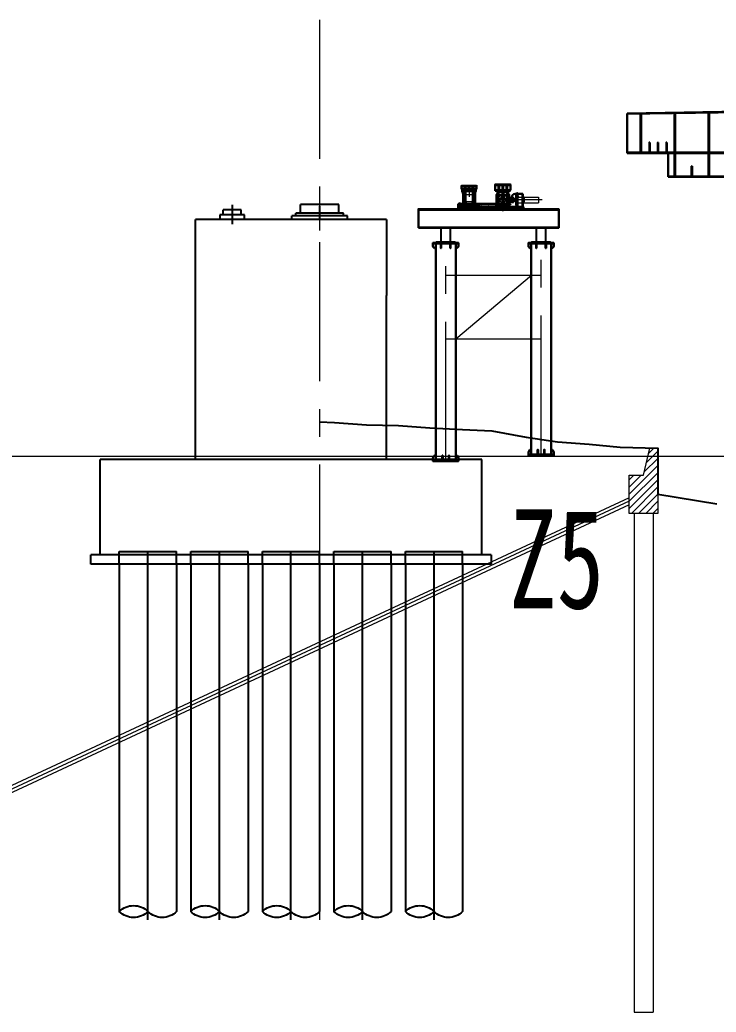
# Model space of a CAD drawing. Extents: x 1767995 to 4174245, y 542814 to 862564.
# Drawn here: x 2353995 to 2375898, y 643651 to 674886 of the extents above; entities that cross this region are included whole.
import ezdxf
from ezdxf.lldxf.tags import DXFTag

# ---------------------------------------------------------------- set-up
doc = ezdxf.new("R2010")
doc.units = 0
doc.header["$LTSCALE"] = 3500
for name, pattern in [('ACAD_ISO02W100', [15, 12, -3]), ('CENTER', [2, 1.25, -0.25, 0.25, -0.25]), ('CENTER8', [6.35, 3.96875, -0.79375, 0.79375, -0.79375]), ('CENTERX2', [101.6, 63.5, -12.7, 12.7, -12.7]), ('DASHED', [0.75, 0.5, -0.25]), ('LINEL4', [12.5, 7.5, -2, 1, -2])]:
    doc.linetypes.add(name, pattern=pattern)
for name, color, linetype, lineweight in [('0 尺寸线', 4, 'Continuous', 18), ('1 BZ 标注', 2, 'Continuous', 13), ('1粗实线', 1, 'Continuous', 30), ('3中心线', 6, 'CENTER', 18), ('5文本', 7, 'Continuous', 15), ('AM_0', 7, 'Continuous', 50), ('中心线', 2, 'CENTER', 15), ('尺寸标注', 3, 'Continuous', 18), ('总 河堤', 6, 'Continuous', 15), ('标注', 3, 'Continuous', 18), ('桥 构造细实', 3, 'Continuous', 15), ('桥 构造细虚', 6, 'Continuous', 15), ('桥-构造-细线', 4, 'Continuous', 18)]:
    doc.layers.add(name, color=color, linetype=linetype, lineweight=lineweight)
for name, color, linetype in [('M_Prof', 2, 'Continuous'), ('卡特粗实线', 7, 'Continuous'), ('纵_地面线', 30, 'Continuous')]:
    doc.layers.add(name, color=color, linetype=linetype)
doc.styles.add('图内文字', font='仿宋_GB2312.TTF', dxfattribs={"width": 0.7})
tags = doc.linetypes.add('DASHDOT0', pattern=[1, 0.4, -0.3, 0, -0.3]).pattern_tags.tags
tags[10:11] = [DXFTag(74, 4), DXFTag(75, 0), DXFTag(340, '0'), DXFTag(46, 0.0), DXFTag(50, 0.0), DXFTag(44, 0.0), DXFTag(45, 0.0)]
tags[8:9] = [DXFTag(74, 4), DXFTag(75, 0), DXFTag(340, '0'), DXFTag(46, 0.0), DXFTag(50, 0.0), DXFTag(44, 0.0), DXFTag(45, 0.0)]
tags[6:7] = [DXFTag(74, 4), DXFTag(75, 0), DXFTag(340, '0'), DXFTag(46, 0.0), DXFTag(50, 0.0), DXFTag(44, 0.0), DXFTag(45, 0.0)]
tags[4:5] = [DXFTag(74, 4), DXFTag(75, 0), DXFTag(340, '0'), DXFTag(46, 0.0), DXFTag(50, 0.0), DXFTag(44, 0.0), DXFTag(45, 0.0)]

# ---------------------------------------------------------------- blocks, each defined once
blk = doc.blocks.new('左堤岸')
at = {"layer": '总 河堤'}
h = blk.add_hatch(dxfattribs=at)
h.set_pattern_fill('ANSI31', color=256, scale=0.05, style=0)
h.paths.add_polyline_path([(0, 1.25), (-0.25, 1.25), (-0.45, 0.4), (-0.9, 0.4), (-0.9, -0.42), (0, 0)])
h.paths.add_polyline_path([(0, 0), (-0.9, -0.42), (-0.9, -0.8), (0, -0.8)])
for p, q in [((-0.45, 0.4), (-0.25, 1.25)), ((0, 1.25), (-0.25, 1.25)), ((0, 1.25), (0, -0.8)), ((-0.9, -0.8), (-0.9, 0.4)), ((-0.9, 0.4), (-0.45, 0.4)), ((0, -0.8), (-0.9, -0.8)), ((-0.75, -0.8), (-0.75, -16.5)), ((-0.15, -0.8), (-0.15, -16.5)), ((-0.75, -16.5), (-0.15, -16.5))]:
    blk.add_line(p, q, dxfattribs=at)
at = {"layer": '总 河堤', "color": 8}
for p, q in [((-0.9, -0.309), (-33.569, -15.543)), ((-0.9, -0.53), (-33.485, -15.725)), ((-0.9, -0.42), (-32.621, -15.211))]:
    blk.add_line(p, q, dxfattribs=at)
blk = doc.blocks.new('当时算的发生的')
at = {"color": 1}
for p, q in [((5298723, 1442815), (5298723, 1442206)), ((5300868, 1442552), (5300868, 1442818)), ((5300868, 1442552), (5300868, 1442818)), ((5300868, 1442552), (5300868, 1442818)), ((5300868, 1442552), (5300868, 1442818)), ((5300868, 1442552), (5300868, 1442818)), ((5300868, 1442552), (5300868, 1442818)), ((5302077, 1442818), (5300868, 1442818)), ((5301473, 1442769), (5301473, 1442349)), ((5302077, 1442552), (5302077, 1442818)), ((5302077, 1442552), (5302077, 1442818)), ((5302077, 1442552), (5302077, 1442818)), ((5302077, 1442552), (5302077, 1442818)), ((5302077, 1442552), (5302077, 1442818)), ((5302077, 1442552), (5302077, 1442818)), ((5302077, 1442552), (5302077, 1442818)), ((5302077, 1442552), (5302077, 1442818)), ((5299109, 1442495), (5298336, 1442495)), ((5299109, 1442495), (5298336, 1442495)), ((5299109, 1442495), (5298336, 1442495)), ((5299109, 1442495), (5298336, 1442495)), ((5298336, 1442495), (5298336, 1442349)), ((5298441, 1442495), (5298441, 1442655)), ((5298441, 1442495), (5298441, 1442655)), ((5298441, 1442495), (5298441, 1442655)), ((5298441, 1442495), (5298441, 1442655)), ((5298441, 1442495), (5298441, 1442655)), ((5298441, 1442495), (5298441, 1442655)), ((5299005, 1442655), (5298441, 1442655)), ((5299005, 1442495), (5299005, 1442655)), ((5299005, 1442495), (5299005, 1442655)), ((5299005, 1442495), (5299005, 1442655)), ((5299005, 1442495), (5299005, 1442655)), ((5299005, 1442495), (5299005, 1442655)), ((5299005, 1442495), (5299005, 1442655)), ((5299005, 1442495), (5299005, 1442655)), ((5299005, 1442495), (5299005, 1442655)), ((5299109, 1442349), (5299109, 1442495)), ((5299109, 1442349), (5299109, 1442495)), ((5299109, 1442349), (5299109, 1442495)), ((5299109, 1442349), (5299109, 1442495)), ((5302348, 1442461), (5300598, 1442461)), ((5300598, 1442349), (5300598, 1442461)), ((5302348, 1442461), (5300598, 1442461)), ((5300598, 1442349), (5300598, 1442461)), ((5302348, 1442461), (5300598, 1442461)), ((5300598, 1442349), (5300598, 1442461)), ((5302348, 1442461), (5300598, 1442461)), ((5300598, 1442349), (5300598, 1442461)), ((5302223, 1442552), (5300722, 1442552)), ((5300722, 1442461), (5300722, 1442552)), ((5302223, 1442552), (5300722, 1442552)), ((5300722, 1442461), (5300722, 1442552)), ((5302223, 1442552), (5300722, 1442552)), ((5300722, 1442461), (5300722, 1442552)), ((5302223, 1442552), (5300722, 1442552)), ((5300722, 1442461), (5300722, 1442552)), ((5302223, 1442461), (5300722, 1442461)), ((5302223, 1442461), (5300722, 1442461)), ((5302223, 1442461), (5300722, 1442461)), ((5302223, 1442461), (5300722, 1442461)), ((5302223, 1442461), (5302223, 1442552)), ((5302223, 1442461), (5302223, 1442552)), ((5302223, 1442461), (5302223, 1442552)), ((5302223, 1442461), (5302223, 1442552)), ((5302348, 1442349), (5302348, 1442461)), ((5302348, 1442349), (5302348, 1442461)), ((5302348, 1442349), (5302348, 1442461)), ((5302348, 1442349), (5302348, 1442461)), ((5298073, 1442349), (5297573, 1442349)), ((5297573, 1439961), (5297573, 1442349)), ((5303573, 1442349), (5298073, 1442349)), ((5298323, 1442349), (5298323, 1442349)), ((5299109, 1442349), (5298336, 1442349)), ((5303573, 1442349), (5303573, 1439961)), ((5297573, 1434800), (5297573, 1439961)), ((5303573, 1434800), (5303573, 1439961)), ((5306573, 1434800), (5294573, 1434800)), ((5294573, 1431800), (5294573, 1434800)), ((5306573, 1431800), (5306573, 1434800)), ((5306573, 1431800), (5306573, 1434800)), ((5295173, 1431900), (5296973, 1431900)), ((5295173, 1431500), (5295173, 1431900)), ((5295173, 1431900), (5296973, 1431900)), ((5295173, 1431500), (5295173, 1431900)), ((5296073, 1420307), (5296073, 1431900)), ((5296973, 1431500), (5296973, 1431900)), ((5296973, 1431500), (5296973, 1431900)), ((5297423, 1431900), (5299223, 1431900)), ((5297423, 1431500), (5297423, 1431900)), ((5297423, 1431900), (5299223, 1431900)), ((5297423, 1431500), (5297423, 1431900)), ((5298323, 1420307), (5298323, 1431900)), ((5299223, 1431500), (5299223, 1431900)), ((5299223, 1431500), (5299223, 1431900)), ((5299673, 1431900), (5301473, 1431900)), ((5299673, 1431500), (5299673, 1431900)), ((5299673, 1431900), (5301473, 1431900)), ((5299673, 1431500), (5299673, 1431900)), ((5300573, 1420307), (5300573, 1431900)), ((5301473, 1431500), (5301473, 1431900)), ((5301473, 1431500), (5301473, 1431900)), ((5301923, 1431900), (5303723, 1431900)), ((5301923, 1431500), (5301923, 1431900)), ((5301923, 1431900), (5303723, 1431900)), ((5301923, 1431500), (5301923, 1431900)), ((5302823, 1420307), (5302823, 1431900)), ((5303723, 1431500), (5303723, 1431900)), ((5303723, 1431500), (5303723, 1431900)), ((5304173, 1431900), (5305973, 1431900)), ((5304173, 1431500), (5304173, 1431900)), ((5304173, 1431900), (5305973, 1431900)), ((5304173, 1431500), (5304173, 1431900)), ((5305073, 1420307), (5305073, 1431900)), ((5305973, 1431500), (5305973, 1431900)), ((5305973, 1431500), (5305973, 1431900)), ((5306873, 1431800), (5294273, 1431800)), ((5294273, 1431500), (5294273, 1431800)), ((5306873, 1431500), (5294273, 1431500)), ((5306873, 1431800), (5295173, 1431800)), ((5306873, 1431500), (5295173, 1431500)), ((5295173, 1431500), (5295173, 1420568)), ((5295173, 1431500), (5295173, 1420568)), ((5296973, 1431500), (5296973, 1420568)), ((5296973, 1431500), (5296973, 1420568)), ((5297423, 1431500), (5297423, 1420568)), ((5297423, 1431500), (5297423, 1420568)), ((5299223, 1431500), (5299223, 1420568)), ((5299223, 1431500), (5299223, 1420568)), ((5299673, 1431500), (5299673, 1420568)), ((5299673, 1431500), (5299673, 1420568)), ((5301473, 1431500), (5301473, 1420568)), ((5301473, 1431500), (5301473, 1420568)), ((5301923, 1431500), (5301923, 1420568)), ((5301923, 1431500), (5301923, 1420568)), ((5303723, 1431500), (5303723, 1420568)), ((5303723, 1431500), (5303723, 1420568)), ((5304173, 1431500), (5304173, 1420568)), ((5304173, 1431500), (5304173, 1420568)), ((5305973, 1431500), (5305973, 1420568)), ((5305973, 1431500), (5305973, 1420568)), ((5306873, 1431800), (5306873, 1431500)), ((5306873, 1431800), (5306873, 1431500))]:
    blk.add_line(p, q, dxfattribs=at)
for points in [[(5296973, 1420568, -0.414214), (5296073, 1420568, -0.414214), (5295173, 1420568, -0.414214), (5296073, 1420568)], [(5299223, 1420568, -0.414214), (5298323, 1420568, -0.414214), (5297423, 1420568, -0.414214), (5298323, 1420568)], [(5301473, 1420568, -0.414214), (5300573, 1420568, -0.414214), (5299673, 1420568, -0.414214), (5300573, 1420568)], [(5303723, 1420568, -0.414214), (5302823, 1420568, -0.414214), (5301923, 1420568, -0.414214), (5302823, 1420568)], [(5305973, 1420568, -0.414214), (5305073, 1420568, -0.414214), (5304173, 1420568, -0.414214), (5305073, 1420568)]]:
    blk.add_lwpolyline(points, format="xyb", dxfattribs=at)
blk = doc.blocks.new('SW_CENTERMARKSYMBOL_15')
at = {"color": 0, "linetype": 'Continuous', "lineweight": 0}
for p, q in [((-1, 0), (-1.21374, 0)), ((0, 0), (-0.5, 0)), ((0, 1), (0, 1.21374)), ((0, 0), (0, 0.5)), ((0, 0), (0, -0.5)), ((0, 0), (0.5, 0)), ((1, 0), (1.21374, 0)), ((0, -1), (0, -1.21374))]:
    blk.add_line(p, q, dxfattribs=at)
blk = doc.blocks.new('1234569')
at = {"layer": '尺寸标注', "color": 7, "linetype": 'CENTER8'}
for p, q in [((-196111, -679551), (-196090, -679551)), ((-196100, -679562), (-196100, -679541)), ((-196100, -679595), (-196100, -679566))]:
    blk.add_line(p, q, dxfattribs=at)
at = {"layer": '尺寸标注', "color": 7}
for points in [[(-196106, -679565), (-196106, -679565, 0.414214), (-196108, -679567), (-196108, -679575)], [(-196093, -679575), (-196093, -679567, 0.414214), (-196095, -679565), (-196095, -679565)]]:
    blk.add_lwpolyline(points, format="xyb", dxfattribs=at)
blk.add_lwpolyline([(-196095, -679575), (-196095, -679600), (-196100, -679603), (-196105, -679600), (-196105, -679575)], dxfattribs=at)
for radius in [15, 10.4]:
    blk.add_circle((-196100, -679551), radius, dxfattribs=at)
blk = doc.blocks.new('456')
at = {"layer": '尺寸标注', "color": 1, "linetype": 'DASHDOT0'}
for p, q in [((-216147, -678337), (-216154, -678337)), ((-216150, -678340), (-216150, -678333))]:
    blk.add_line(p, q, dxfattribs=at)
at = {"layer": '尺寸标注', "color": 1}
blk.add_circle((-216150, -678337), 3.5, dxfattribs=at)
blk = doc.blocks.new('321321')
at = {"layer": '尺寸标注', "color": 1, "linetype": 'DASHDOT0'}
for p, q in [((-216211, -682364), (-216218, -682364)), ((-216214, -682367), (-216214, -682360)), ((-215991, -682364), (-215998, -682364)), ((-215994, -682367), (-215994, -682360)), ((-215771, -682364), (-215778, -682364)), ((-215774, -682367), (-215774, -682360)), ((-215551, -682364), (-215558, -682364)), ((-215554, -682367), (-215554, -682360)), ((-215331, -682364), (-215338, -682364)), ((-215334, -682367), (-215334, -682360))]:
    blk.add_line(p, q, dxfattribs=at)
at = {"layer": '尺寸标注', "color": 1}
for points in [[(-216212, -682367), (-216210, -682364), (-216212, -682360), (-216216, -682361), (-216218, -682364), (-216216, -682367)], [(-215992, -682367), (-215990, -682364), (-215992, -682360), (-215996, -682361), (-215998, -682364), (-215996, -682367)], [(-215772, -682367), (-215770, -682364), (-215772, -682360), (-215776, -682361), (-215778, -682364), (-215776, -682367)], [(-215552, -682367), (-215550, -682364), (-215552, -682360), (-215556, -682361), (-215558, -682364), (-215556, -682367)], [(-215332, -682367), (-215330, -682364), (-215332, -682360), (-215336, -682361), (-215338, -682364), (-215336, -682367)]]:
    blk.add_lwpolyline(points, close=True, dxfattribs=at)
at = {"layer": '尺寸标注', "color": 4}
for centre, radius in [((-216214, -682364), 6), ((-216214, -682364), 5), ((-215994, -682364), 6), ((-215774, -682364), 6), ((-215554, -682364), 6), ((-215334, -682364), 6)]:
    blk.add_circle(centre, radius, dxfattribs=at)
at = {"layer": '尺寸标注', "color": 1}
for centre in [(-216214, -682364), (-215994, -682364), (-215774, -682364), (-215554, -682364), (-215334, -682364)]:
    blk.add_circle(centre, 5, dxfattribs=at)
at = {"layer": '尺寸标注', "color": 251}
for centre in [(-216214, -682364), (-215994, -682364), (-215774, -682364), (-215554, -682364), (-215334, -682364)]:
    blk.add_circle(centre, 3, dxfattribs=at)
blk = doc.blocks.new('0123')
at = {"layer": '尺寸标注', "color": 0}
for p, q in [((-197674, -679484), (-197674, -679478)), ((-197671, -679484), (-197671, -679509)), ((-197670, -679484), (-197670, -679478)), ((-197662, -679478), (-197662, -679484)), ((-197661, -679484), (-197661, -679509))]:
    blk.add_line(p, q, dxfattribs=at)
at = {"layer": '尺寸标注', "color": 0, "linetype": 'DASHDOT0'}
blk.add_line((-197666, -679473), (-197666, -679513), dxfattribs=at)
at = {"layer": '尺寸标注', "color": 0}
for points in [[(-197658, -679478), (-197674, -679478, 0.414214), (-197675, -679479), (-197675, -679484)], [(-197657, -679484), (-197657, -679479, 0.414214), (-197658, -679478), (-197658, -679484)]]:
    blk.add_lwpolyline(points, format="xyb", dxfattribs=at)
blk.add_lwpolyline([(-197671, -679509), (-197661, -679509), (-197666, -679513)], close=True, dxfattribs=at)
blk = doc.blocks.new('23322')
at = {"layer": '尺寸标注', "color": 0}
for p, q in [((39261, 49109), (39244, 49102)), ((39013, 49007), (39030, 49014)), ((39085, 48934), (39092, 48951)), ((39188, 48934), (39181, 48950)), ((39261, 49006), (39244, 49013))]:
    blk.add_line(p, q, dxfattribs=at)
for centre, radius in [((39022, 49106), 9), ((39137, 49058), 90), ((39137, 49058), 90), ((39089, 49173), 9), ((39185, 49173), 9), ((39253, 49105), 9), ((39021, 49010), 9), ((39089, 48942), 9), ((39184, 48942), 9), ((39252, 49010), 9)]:
    blk.add_circle(centre, radius, dxfattribs=at)
blk.add_arc((39137, 49058), 150, 296.4613, 243.5387, dxfattribs=at)
blk = doc.blocks.new('ewqwe')
h = blk.add_hatch()
h.set_pattern_fill('ANSI37', color=5, scale=4)
h.set_pattern_definition([(45, (60193.746, -5943.269), (-8.98025612, 8.98025612), []), (135, (60193.746, -5943.269), (-8.98025612, -8.98025612), [])])
h.paths.add_polyline_path([(965601, 492388), (966080, 492388), (966080, 492408), (965601, 492408)])
at = {"color": 2, "lineweight": 30}
for p, q in [((965601, 492388), (966081, 492388)), ((965601, 492208), (965601, 492378)), ((965706, 492208), (965706, 492368)), ((965726, 492208), (965726, 492368)), ((965831, 492208), (965831, 492368)), ((965851, 492208), (965851, 492368)), ((965956, 492208), (965956, 492368)), ((965976, 492208), (965976, 492368)), ((966081, 492208), (966081, 492378)), ((965601, 492208), (966081, 492208)), ((965601, 492188), (966081, 492188)), ((965651, 492148), (965671, 492148)), ((966011, 492148), (966031, 492148)), ((966081, 492188), (966081, 492208))]:
    blk.add_line(p, q, dxfattribs=at)
at = {"color": 2}
for p, q in [((965601, 492368), (965601, 492388)), ((965601, 492188), (965601, 492208))]:
    blk.add_line(p, q, dxfattribs=at)
at = {"color": 2, "lineweight": 30}
blk.add_lwpolyline([(965601, 492368), (966081, 492368), (966081, 492388)], dxfattribs=at)
at = {"layer": '0 尺寸线'}
blk.add_lwpolyline([(965601, 492388), (966081, 492388), (966081, 492408), (965601, 492408)], close=True, dxfattribs=at)
at = {"layer": '1 BZ 标注'}
for p, q in [((965651, 492148), (965671, 492148)), ((966011, 492148), (966031, 492148))]:
    blk.add_line(p, q, dxfattribs=at)
at = {"layer": '中心线', "linetype": 'CENTERX2'}
for p, q in [((965651, 492188), (965651, 492148)), ((965651, 492188), (965651, 492148)), ((965671, 492188), (965671, 492148)), ((965671, 492188), (965671, 492148)), ((965671, 492148), (966011, 492148)), ((965671, 492148), (966011, 492148)), ((966011, 492188), (966011, 492148)), ((966011, 492188), (966011, 492148)), ((966031, 492188), (966031, 492148)), ((966031, 492188), (966031, 492148))]:
    blk.add_line(p, q, dxfattribs=at)
at = {"layer": '卡特粗实线'}
blk.add_line((965976, 492208), (965996, 492208), dxfattribs=at)
blk = doc.blocks.new('A$C159A2C35')
h = blk.add_hatch()
h.set_pattern_fill('ANSI37', color=5, scale=4)
h.set_pattern_definition([(45, (-904848.285, -497628.079), (-8.98025612, 8.98025612), []), (135, (-904848.285, -497628.079), (-8.98025612, -8.98025612), [])])
h.paths.add_polyline_path([(449, 703), (928, 703), (928, 723), (449, 723)])
at = {"layer": '尺寸标注', "linetype": 'ACAD_ISO02W100', "lineweight": 30, "ltscale": 3}
h = blk.add_hatch(dxfattribs=at)
h.set_pattern_fill('ANSI32', color=3, scale=50)
h.set_pattern_definition([(45, (-39514.227, -48795.501), (-13.258252, 13.258252), []), (45, (-39505.388, -48795.501), (-13.258252, 13.258252), [])])
h.paths.add_polyline_path([(-578, 68), (-578, 48), (-175, 48), (-175, 68)])
at = {"color": 2, "lineweight": 30}
for p, q in [((448, 603), (448, 723)), ((448, 703), (928, 703)), ((553, 603), (553, 683)), ((573, 603), (573, 683)), ((678, 603), (678, 683)), ((698, 603), (698, 683)), ((803, 603), (803, 683)), ((823, 603), (823, 683)), ((928, 603), (928, 703)), ((448, 603), (928, 603)), ((448, 583), (928, 583)), ((473, 533), (473, 583)), ((473, 533), (483, 533)), ((473, 533), (522, 433)), ((483, 533), (483, 583)), ((483, 533), (532, 433)), ((522, 433), (563, 433)), ((563, 433), (563, 583)), ((814, 433), (814, 583)), ((814, 433), (856, 433)), ((894, 533), (846, 433)), ((904, 533), (856, 433)), ((894, 533), (894, 583)), ((904, 533), (904, 583))]:
    blk.add_line(p, q, dxfattribs=at)
at = {"color": 2}
for p, q in [((448, 683), (448, 703)), ((448, 583), (448, 603))]:
    blk.add_line(p, q, dxfattribs=at)
at = {"color": 5, "linetype": 'Continuous', "lineweight": 0}
for p, q in [((-771, 352), (-1493, 352)), ((-878, 375), (-879, 375)), ((-873, 369), (-873, 365)), ((-870, 369), (-873, 369)), ((-873, 365), (-873, 352)), ((-870, 365), (-870, 369)), ((-870, 365), (-870, 352)), ((-864, 375), (-865, 375)), ((-771, 394), (-811, 394)), ((-771, 386), (-811, 386)), ((-771, 378), (-811, 378)), ((-771, 172), (-1493, 172)), ((-771, 126), (-811, 126)), ((-771, 118), (-811, 118)), ((-771, 110), (-811, 110))]:
    blk.add_line(p, q, dxfattribs=at)
at = {"color": 6, "linetype": 'Continuous'}
blk.add_line((-578, 424), (-175, 424), dxfattribs=at)
at = {"color": 5, "linetype": 'Continuous'}
for p, q in [((-546, 98), (-546, 424)), ((-207, 424), (-207, 98))]:
    blk.add_line(p, q, dxfattribs=at)
at = {"color": 5, "linetype": 'DASHED'}
for p, q in [((553, 433), (553, 583)), ((824, 433), (824, 583))]:
    blk.add_line(p, q, dxfattribs=at)
at = {"color": 7, "linetype": 'Continuous'}
for p, q in [((686, 418), (690, 418)), ((-1026, 45), (-588, 45)), ((-923, 45), (-952, 45)), ((-667, 45), (-724, 45)), ((-588, 45), (-576, 45)), ((-118, 45), (-576, 45)), ((684, 131), (688, 131))]:
    blk.add_line(p, q, dxfattribs=at)
at = {"color": 2, "lineweight": 30}
blk.add_lwpolyline([(448, 683), (928, 683)], dxfattribs=at)
at = {"color": 5, "linetype": 'Continuous', "lineweight": 0}
for points in [[(-879, 375), (-879, 380), (-879, 382)], [(-864, 382), (-864, 382), (-864, 382), (-866, 382), (-867, 382), (-870, 382), (-872, 382), (-875, 382), (-877, 382), (-878, 382), (-879, 382), (-879, 382)], [(-864, 382), (-864, 380), (-864, 375)]]:
    blk.add_lwpolyline(points, dxfattribs=at)
blk.add_lwpolyline([(-811, 95), (-811, 410, -0.414214), (-809, 412), (-773, 412, -0.414214), (-771, 410), (-771, 95, -0.414214), (-773, 93), (-809, 93, -0.414214)], format="xyb", close=True, dxfattribs=at)
for points in [[(-603, 287), (-751, 287, -0.414214), (-753, 289), (-753, 310, 0.414214), (-755, 312), (-771, 312)], [(-771, 212), (-755, 212, 0.414214), (-753, 214), (-753, 235, -0.414214), (-751, 237), (-603, 237, 0.414214), (-598, 242), (-598, 282, 0.414214), (-603, 287)]]:
    blk.add_lwpolyline(points, format="xyb", dxfattribs=at)
at = {"color": 7, "linetype": 'Continuous'}
for centre, radius in [((688, 418), 8.26), ((688, 418), 7.14), ((688, 418), 2), ((686, 131), 8.26), ((686, 131), 7.14), ((686, 131), 2)]:
    blk.add_circle(centre, radius, dxfattribs=at)
at = {"color": 5, "linetype": 'Continuous', "lineweight": 0}
for points, knots in [([(-873, 369), (-875, 369), (-876, 370), (-878, 371), (-878, 371)], [0, 0, 0, 0, 0.993902, 1, 1, 1, 1]), ([(-865, 371), (-866, 371), (-867, 370), (-869, 369), (-870, 369)], [0, 0, 0, 0, 0.587839, 1, 1, 1, 1])]:
    blk.add_open_spline(points, degree=3, knots=knots, dxfattribs=at)
at = {"color": 7, "linetype": 'Continuous'}
for points in [[(682, 412), (682, 413), (680, 414), (680, 417), (680, 420), (681, 423), (683, 425), (685, 426), (688, 427), (691, 426), (694, 425), (696, 423), (697, 420), (697, 417), (696, 414), (694, 412), (692, 410), (689, 409), (686, 410), (684, 411), (683, 412), (682, 412)], [(680, 125), (680, 126), (678, 127), (678, 130), (678, 133), (679, 136), (681, 138), (683, 139), (686, 140), (689, 139), (692, 138), (694, 135), (695, 133), (695, 130), (694, 127), (692, 125), (690, 123), (687, 122), (684, 122), (682, 123), (681, 125), (680, 125)]]:
    blk.add_open_spline(points, degree=3, knots=[0, 0, 0, 0, 0.053715, 0.10743, 0.161125, 0.214803, 0.268509, 0.322226, 0.375879, 0.429453, 0.483028, 0.536683, 0.5904, 0.644106, 0.697784, 0.751479, 0.805199, 0.858879, 0.912473, 0.966037, 1, 1, 1, 1], dxfattribs=at)
at = {"layer": '0 尺寸线'}
blk.add_lwpolyline([(449, 703), (928, 703), (928, 723), (449, 723)], close=True, dxfattribs=at)
at = {"layer": '1 BZ 标注'}
for p, q in [((928, 703), (928, 683)), ((-1493, 352), (-1493, 172)), ((928, 603), (928, 583))]:
    blk.add_line(p, q, dxfattribs=at)
at = {"layer": 'AM_0', "color": 7, "lineweight": 30}
for p, q in [((-1010, 453), (-1010, 45)), ((-841, 453), (-1010, 453)), ((-990, 453), (-990, 45)), ((-841, 45), (-841, 453)), ((-811, 453), (-841, 453)), ((-811, 45), (-811, 453)), ((-761, 453), (-811, 453)), ((-877, 45), (-877, 0)), ((1006, 45), (1006, 135)), ((1026, 45), (1026, 135))]:
    blk.add_line(p, q, dxfattribs=at)
blk.add_lwpolyline([(1026, 135), (-511, 135, -0.414214), (-661, 285), (-661, 353, 0.414491), (-761, 453)], format="xyb", dxfattribs=at)
for points in [[(-1026, 45), (1026, 45), (1026, 0), (-1026, 0)], [(386, 65), (986, 65), (986, 45), (386, 45)]]:
    blk.add_lwpolyline(points, close=True, dxfattribs=at)
blk.add_lwpolyline([(-678, 45), (-678, 48), (-576, 48), (346, 48), (346, 45)], dxfattribs=at)
at = {"layer": '中心线', "linetype": 'CENTERX2'}
blk.add_line((688, 610), (688, 363), dxfattribs=at)
at = {"layer": '卡特粗实线'}
blk.add_line((823, 603), (843, 603), dxfattribs=at)
at = {"layer": '尺寸标注', "color": 4}
for p, q in [((-811, 402), (-811, 343)), ((-811, 388), (-811, 45)), ((-811, 93), (-811, 153)), ((-811, 45), (1026, 45)), ((-227, 98), (-527, 98)), ((-522, 48), (-522, 48)), ((-514, 48), (-514, 48)), ((-444, 128), (-310, 128)), ((-385, 45), (-385, 45)), ((-381, 45), (-381, 45)), ((-373, 45), (-373, 45)), ((-369, 45), (-369, 45)), ((-244, 68), (-244, 68)), ((-228, 68), (-228, 68)), ((346, 45), (346, 135)), ((366, 45), (366, 135)), ((506, 65), (686, 65)), ((686, 143), (586, 125)), ((686, 65), (866, 65))]:
    blk.add_line(p, q, dxfattribs=at)
at = {"layer": '尺寸标注', "color": 6, "lineweight": 30}
for p, q in [((-708, 291), (-708, 327)), ((-708, 291), (-708, 327)), ((-706, 329), (-578, 329)), ((-708, 197), (-708, 233)), ((-708, 197), (-708, 233)), ((-706, 289), (-578, 289)), ((-706, 235), (-578, 235)), ((-706, 195), (-578, 195)), ((-175, 63), (-175, 58))]:
    blk.add_line(p, q, dxfattribs=at)
at = {"layer": '尺寸标注', "color": 4, "linetype": 'ACAD_ISO02W100'}
for p, q in [((-673, 289), (-673, 329)), ((-648, 289), (-648, 329)), ((-623, 289), (-623, 329)), ((-673, 287), (-673, 237)), ((-673, 237), (-673, 287)), ((-673, 195), (-673, 235)), ((-648, 237), (-648, 287)), ((-648, 195), (-648, 235)), ((-623, 287), (-623, 237)), ((-623, 237), (-623, 287)), ((-623, 195), (-623, 235))]:
    blk.add_line(p, q, dxfattribs=at)
at = {"layer": '尺寸标注', "color": 2}
blk.add_line((-578, 87), (-578, 424), dxfattribs=at)
at = {"layer": '尺寸标注', "color": 1}
blk.add_line((-501, 314), (-484, 307), dxfattribs=at)
at = {"layer": '尺寸标注', "color": 4, "linetype": 'ACAD_ISO02W100', "lineweight": 30, "ltscale": 3}
for p, q in [((-392, 127), (-392, 515)), ((-362, 127), (-362, 515))]:
    blk.add_line(p, q, dxfattribs=at)
at = {"layer": '尺寸标注', "color": 253, "linetype": 'LINEL4'}
for p, q in [((-377, -88), (-377, 571)), ((-377, 571), (-377, -88)), ((-377, -22), (-377, 522)), ((-326, 386), (-333, 369)), ((546, 440), (546, 65)), ((827, 440), (826, 65)), ((-1611, 262), (-207, 262)), ((546, 121), (826, 121)), ((596, 205), (596, 143)), ((776, 205), (776, 143))]:
    blk.add_line(p, q, dxfattribs=at)
at = {"layer": '尺寸标注', "color": 1, "lineweight": 30}
for p, q in [((497, 540), (497, 65)), ((497, 540), (875, 540)), ((502, 545), (870, 545)), ((538, 581), (538, 564)), ((539, 563), (838, 563)), ((539, 562), (585, 551)), ((836, 583), (540, 583)), ((586, 551), (787, 551)), ((586, 549), (586, 545)), ((786, 545), (786, 549)), ((787, 551), (837, 562)), ((838, 564), (838, 581)), ((875, 540), (875, 65))]:
    blk.add_line(p, q, dxfattribs=at)
at = {"layer": '尺寸标注', "color": 8}
for p, q in [((538, 540), (538, 443)), ((538, 443), (553, 438)), ((553, 438), (553, 423)), ((553, 423), (820, 423)), ((834, 443), (820, 438)), ((820, 423), (820, 438)), ((834, 443), (834, 540)), ((-526, 53), (-522, 57)), ((-526, 53), (-526, 48)), ((-522, 88), (-518, 90)), ((-522, 68), (-522, 88)), ((-522, 68), (-522, 57)), ((-518, 90), (-514, 88)), ((-514, 88), (-514, 68)), ((-514, 68), (-514, 57)), ((-514, 57), (-510, 53)), ((-510, 53), (-510, 48)), ((-385, 53), (-381, 57)), ((-385, 53), (-385, 48)), ((-381, 88), (-377, 90)), ((-381, 68), (-381, 88)), ((-381, 68), (-381, 57)), ((-377, 90), (-373, 88)), ((-373, 88), (-373, 68)), ((-373, 68), (-373, 57)), ((-373, 57), (-369, 53)), ((-369, 53), (-369, 48)), ((-244, 53), (-240, 57)), ((-244, 53), (-244, 48)), ((-240, 88), (-236, 90)), ((-240, 68), (-240, 88)), ((-240, 68), (-240, 57)), ((-240, 57), (-240, 57)), ((-236, 90), (-232, 88)), ((-232, 88), (-232, 68)), ((-232, 68), (-232, 57)), ((-232, 57), (-228, 53)), ((-228, 53), (-228, 48)), ((423, 73), (449, 73)), ((423, 65), (423, 73)), ((449, 65), (423, 65)), ((426, 17), (426, 65)), ((426, 17), (436, 13)), ((427, 27), (427, 73)), ((427, 17), (427, 45)), ((443, 25), (429, 25)), ((436, 13), (446, 17)), ((445, 27), (445, 73)), ((446, 17), (446, 65)), ((446, 17), (446, 45)), ((449, 73), (449, 65)), ((515, 100), (522, 103)), ((515, 100), (515, 55)), ((522, 103), (522, 55)), ((522, 103), (529, 100)), ((529, 100), (529, 55)), ((546, 205), (826, 205)), ((563, 125), (586, 125)), ((586, 125), (686, 143)), ((686, 143), (786, 125)), ((786, 125), (810, 125)), ((850, 103), (843, 100)), ((843, 100), (843, 55)), ((843, 95), (843, 55)), ((850, 103), (850, 55)), ((857, 100), (850, 103)), ((850, 100), (850, 55)), ((857, 100), (857, 55)), ((857, 95), (857, 55)), ((924, 73), (948, 73)), ((924, 65), (924, 73)), ((948, 65), (924, 65)), ((926, 16), (926, 65)), ((926, 16), (936, 13)), ((927, 26), (927, 73)), ((927, 16), (927, 45)), ((943, 24), (929, 24)), ((936, 13), (946, 16)), ((945, 26), (945, 73)), ((946, 16), (946, 65)), ((946, 16), (946, 45)), ((948, 73), (948, 65))]:
    blk.add_line(p, q, dxfattribs=at)
at = {"layer": '尺寸标注', "color": 1, "linetype": 'LINEL4'}
for p, q in [((586, 551), (586, 205)), ((786, 551), (786, 205))]:
    blk.add_line(p, q, dxfattribs=at)
at = {"layer": '尺寸标注', "color": 8, "linetype": 'ACAD_ISO02W100'}
for p, q in [((-661, 272), (-811, 272)), ((-661, 252), (-811, 252))]:
    blk.add_line(p, q, dxfattribs=at)
at = {"layer": '尺寸标注', "color": 6}
blk.add_line((947, 45), (-811, 45), dxfattribs=at)
at = {"layer": '尺寸标注', "color": 1, "linetype": 'CENTER8'}
blk.add_line((-633, 109), (327, 109), dxfattribs=at)
at = {"layer": '尺寸标注', "color": 6, "linetype": 'ACAD_ISO02W100', "lineweight": 30, "ltscale": 3}
for p, q in [((-578, 98), (-175, 98)), ((-578, 68), (-175, 68))]:
    blk.add_line(p, q, dxfattribs=at)
at = {"layer": '尺寸标注', "color": 8, "linetype": 'DASHDOT0'}
for p, q in [((-518, 68), (-518, 90)), ((-377, 68), (-377, 90)), ((-236, 68), (-236, 90))]:
    blk.add_line(p, q, dxfattribs=at)
at = {"layer": '尺寸标注', "color": 0}
blk.add_line((324, 45), (924, 45), dxfattribs=at)
at = {"layer": '尺寸标注', "color": 8, "linetype": 'CENTER8'}
for p, q in [((436, 25), (436, 73)), ((936, 24), (936, 73))]:
    blk.add_line(p, q, dxfattribs=at)
at = {"layer": '尺寸标注', "color": 6, "lineweight": 30}
for points in [[(-1021, 361), (-1026, 361), (-1026, 163), (-1021, 163)], [(-1016, 163), (-1010, 163), (-1010, 361), (-1016, 361)], [(-578, 68), (-578, 424), (-546, 424), (-546, 98)], [(-546, 98), (-546, 424), (-207, 424), (-207, 98)], [(-207, 98), (-207, 424), (-175, 424), (-175, 68)]]:
    blk.add_lwpolyline(points, dxfattribs=at)
at = {"layer": '尺寸标注', "color": 2}
blk.add_lwpolyline([(-705, 329), (-665, 329), (-665, 334), (-705, 334)], close=True, dxfattribs=at)
at = {"layer": '尺寸标注', "color": 3}
blk.add_lwpolyline([(-623, 339, 0.414214), (-626, 342), (-653, 342), (-663, 342), (-670, 342, 0.414214), (-673, 339), (-673, 335), (-665, 335), (-665, 329), (-673, 329), (-673, 178, 0.414583), (-670, 175), (-626, 175, 0.413844), (-623, 178)], format="xyb", close=True, dxfattribs=at)
at = {"layer": '尺寸标注', "color": 4, "lineweight": 30}
blk.add_lwpolyline([(-542, 545), (-212, 545), (-212, 515), (-542, 515)], close=True, dxfattribs=at)
at = {"layer": '尺寸标注', "color": 4, "linetype": 'ACAD_ISO02W100', "lineweight": 30, "ltscale": 3}
for points in [[(-542, 128), (-542, 515), (-512, 515), (-512, 128)], [(-242, 128), (-242, 515), (-212, 515), (-212, 127)]]:
    blk.add_lwpolyline(points, dxfattribs=at)
at = {"layer": '尺寸标注', "color": 7, "linetype": 'ACAD_ISO02W100'}
blk.add_lwpolyline([(327, 115), (-633, 115), (-633, 103), (327, 103)], close=True, dxfattribs=at)
at = {"layer": '尺寸标注', "color": 3, "linetype": 'ACAD_ISO02W100', "lineweight": 30, "ltscale": 3}
blk.add_lwpolyline([(-578, 48), (-175, 48), (-175, 68), (-578, 68)], close=True, dxfattribs=at)
at = {"layer": '尺寸标注', "color": 4, "lineweight": 30}
blk.add_lwpolyline([(-542, 113, 0.414214), (-527, 98), (-227, 98, 0.414214), (-212, 113), (-212, 128), (-542, 128)], format="xyb", close=True, dxfattribs=at)
at = {"layer": '尺寸标注', "color": 4}
for points in [[(534, 45), (534, 55), (510, 55), (510, 45)], [(838, 45), (838, 55), (862, 55), (862, 45)]]:
    blk.add_lwpolyline(points, dxfattribs=at)
at = {"layer": '尺寸标注', "color": 8}
for points in [[(533, 55), (511, 55), (511, 48), (533, 48)], [(839, 55), (861, 55), (861, 48), (839, 48)]]:
    blk.add_lwpolyline(points, close=True, dxfattribs=at)
for points in [[(563, 125), (563, 178), (546, 178), (546, 205)], [(810, 125), (810, 178), (826, 178), (826, 205)]]:
    blk.add_lwpolyline(points, dxfattribs=at)
at = {"layer": '尺寸标注', "color": 6, "lineweight": 50}
blk.add_circle((-1018, 305), 4.84, dxfattribs=at)
at = {"layer": '尺寸标注', "color": 6, "lineweight": 30}
blk.add_circle((-1018, 218), 4.84, dxfattribs=at)
at = {"layer": '尺寸标注', "color": 252, "lineweight": 50}
for centre, radius in [((-1018, 305), 3.24), ((-1018, 218), 3.24), ((-1018, 305), 1.71), ((-1018, 218), 1.71)]:
    blk.add_circle(centre, radius, dxfattribs=at)
at = {"layer": '尺寸标注', "color": 6, "lineweight": 50}
for centre, start, end in [((-1018, 363), 203.3909, 336.6091), ((-1018, 161), 22.744, 157.256)]:
    blk.add_arc(centre, 4.84, start, end, dxfattribs=at)
at = {"layer": '尺寸标注', "color": 252, "lineweight": 50}
for centre, start, end in [((-1018, 363), 216.3568, 323.6432), ((-1018, 161), 35.2609, 144.7391)]:
    blk.add_arc(centre, 3.24, start, end, dxfattribs=at)
at = {"layer": '尺寸标注', "color": 6, "lineweight": 30}
for centre, start, end in [((-706, 327), 90, 180), ((-706, 291), 180, 270), ((-706, 233), 90, 180), ((-706, 197), 180, 270)]:
    blk.add_arc(centre, 2, start, end, dxfattribs=at)
at = {"layer": '尺寸标注', "color": 1}
blk.add_arc((502, 540), 5, 90, 180, dxfattribs=at)
at = {"layer": '尺寸标注', "color": 1, "lineweight": 30}
for centre, radius, start, end in [((540, 581), 2, 91.8348, 180.0019), ((540, 564), 2, 180.0019, 221.3973), ((540, 564), 2, 221.3973, 246.9641), ((584, 549), 2, 41.4366, 66.9641), ((584, 549), 2, 0.0026, 41.4366), ((788, 549), 2, 138.601, 180.0026), ((788, 549), 2, 113.0462, 138.601), ((836, 581), 2, 359.998, 90), ((836, 564), 2, 293.0462, 318.6105), ((836, 564), 2, 318.6105, 359.998), ((870, 540), 5, 0, 90)]:
    blk.add_arc(centre, radius, start, end, dxfattribs=at)
at = {"layer": '尺寸标注', "color": 8}
for centre, start, end in [((429, 27), 180, 270), ((443, 27), 270, 0), ((929, 26), 180, 270), ((943, 26), 270, 0)]:
    blk.add_arc(centre, 2, start, end, dxfattribs=at)
at = {"layer": '尺寸标注', "color": 4}
for points in [[(688, 427), (688, 427), (689, 427), (691, 426), (694, 425), (696, 423), (697, 420), (697, 417), (696, 414), (694, 412), (692, 410), (690, 410), (689, 409), (688, 409)], [(686, 140), (686, 140), (687, 140), (689, 139), (692, 138), (694, 135), (695, 133), (695, 130), (694, 127), (692, 125), (690, 123), (688, 122), (687, 122), (686, 122)]]:
    blk.add_open_spline(points, degree=3, knots=[0.3737289, 0.3737289, 0.3737289, 0.3737289, 0.3758789, 0.4294528, 0.4830281, 0.5366835, 0.5904001, 0.6441057, 0.6977838, 0.7514791, 0.8051994, 0.8588792, 0.8737029, 0.8737029, 0.8737029, 0.8737029], dxfattribs=at)
at = {"color": 7, "linetype": 'Continuous', "lineweight": 0, "xscale": -10, "yscale": 10, "zscale": 10}
for p in [(688, 418), (686, 131)]:
    blk.add_blockref('SW_CENTERMARKSYMBOL_15', p, dxfattribs=at)
at = {"layer": '1 BZ 标注'}
blk.add_blockref('ewqwe', (-966218, -491643), dxfattribs=at)
at = {"layer": '尺寸标注', "color": 4}
for name, p in [('1234569', (195274, 680028)), ('1234569', (195538, 679999)), ('1234569', (195909, 679999)), ('321321', (215631, 682473)), ('456', (215567, 678446)), ('456', (215567, 678446)), ('456', (215787, 678446)), ('456', (215787, 678446)), ('456', (216007, 678446)), ('456', (216007, 678446)), ('456', (216227, 678446)), ('456', (216227, 678446)), ('456', (216447, 678446)), ('456', (216447, 678446)), ('1234569', (197077, 679710))]:
    blk.add_blockref(name, p, dxfattribs=at)
at = {"layer": '尺寸标注', "color": 3}
blk.add_blockref('0123', (196973, 679818), dxfattribs=at)
at = {"layer": '尺寸标注', "color": 7}
blk.add_blockref('23322', (-39514, -48796), dxfattribs=at)
blk = doc.blocks.new('水电费水电费是说估分')
at = {"layer": '1粗实线', "color": 1}
for p, q in [((6212056, 1549910), (6235456, 1550291)), ((6212056, 1549894), (6235456, 1550275)), ((6212056, 1548742), (6212056, 1549910)), ((6212450, 1548758), (6212450, 1549900)), ((6212462, 1548758), (6212462, 1549900)), ((6213450, 1548758), (6213450, 1549916)), ((6213462, 1548758), (6213462, 1549917)), ((6214450, 1548758), (6214450, 1549933)), ((6214462, 1548758), (6214462, 1549933)), ((6236056, 1548758), (6212056, 1548758)), ((6236056, 1548742), (6212056, 1548742)), ((6212462, 1548758), (6212450, 1548758)), ((6213462, 1548758), (6213450, 1548758)), ((6213450, 1548058), (6213450, 1548742)), ((6213462, 1548058), (6213462, 1548742)), ((6214462, 1548758), (6214450, 1548758)), ((6214450, 1548058), (6214450, 1548742)), ((6214462, 1548058), (6214462, 1548742)), ((6236056, 1548058), (6213256, 1548058)), ((6236056, 1548042), (6213256, 1548042))]:
    blk.add_line(p, q, dxfattribs=at)
for points in [[(6212718, 1549058), (6212706, 1549058), (6212706, 1548758), (6212718, 1548758), (6212718, 1549058)], [(6212968, 1549058), (6212956, 1549058), (6212956, 1548758), (6212968, 1548758), (6212968, 1549058)], [(6213218, 1549058), (6213206, 1549058), (6213206, 1548758), (6213218, 1548758), (6213218, 1549058)], [(6213256, 1548742), (6213256, 1548042)], [(6213962, 1548358), (6213950, 1548358), (6213950, 1548058), (6213962, 1548058), (6213962, 1548358)]]:
    blk.add_lwpolyline(points, dxfattribs=at)

msp = doc.modelspace()

# ---------------------------------------------------------------- linework, layer by layer
at = {"layer": '1粗实线'}
for p, q in [((2367075, 661007), (2367075, 667850)), ((2367705, 661007), (2367705, 667850)), ((2370075, 661207.3), (2370075, 667850)), ((2370705, 661207.3), (2370705, 667850))]:
    msp.add_line(p, q, dxfattribs=at)
for points in [[(2366533.2, 668340), (2370945.2, 668340), (2370945.2, 668928), (2366533.2, 668928)], [(2367075, 667700), (2367040, 667700), (2366990, 667750), (2366990, 667850), (2366990, 667750), (2367040, 667700)], [(2366990, 667850), (2367790, 667850)], [(2367246, 667850), (2367246, 667700), (2367234, 667700), (2367234, 667850), (2367234, 667700), (2367246, 667700)], [(2367546, 667850), (2367546, 667700), (2367534, 667700), (2367534, 667850), (2367534, 667700), (2367546, 667700)], [(2367790, 667750), (2367740, 667700), (2367790, 667750), (2367790, 667850)], [(2370075, 667700), (2370040, 667700), (2369990, 667750), (2369990, 667850), (2369990, 667750), (2370040, 667700)], [(2369990, 667850), (2370790, 667850)], [(2370246, 667850), (2370246, 667700), (2370234, 667700), (2370234, 667850), (2370234, 667700), (2370246, 667700)], [(2370546, 667850), (2370546, 667700), (2370534, 667700), (2370534, 667850), (2370534, 667700), (2370546, 667700)], [(2370790, 667750), (2370740, 667700), (2370790, 667750), (2370790, 667850)], [(2367740, 667700), (2367705, 667700)], [(2370740, 667700), (2370705, 667700)], [(2370280.5, 661207.3), (2370297.9, 661207.3), (2370297.9, 661352.5), (2370280.5, 661352.5)], [(2370501.2, 661207.3), (2370483.8, 661207.3), (2370483.8, 661352.5), (2370501.2, 661352.5)], [(2367280.5, 661026.8), (2367297.9, 661026.8), (2367297.9, 661172), (2367280.5, 661172)], [(2367501.2, 661026.8), (2367483.8, 661026.8), (2367483.8, 661172), (2367501.2, 661172)]]:
    msp.add_lwpolyline(points, close=True, dxfattribs=at)
for points in [[(2366990, 667866), (2366990, 667850), (2366990, 667866), (2367790, 667866), (2367790, 667850), (2367790, 667866)], [(2369990, 667866), (2369990, 667850), (2369990, 667866), (2370790, 667866), (2370790, 667850), (2370790, 667866)], [(2370792.8, 661207.3), (2369990.8, 661207.3), (2369990.8, 661178.3), (2370792.8, 661178.3), (2370792.8, 661207.3), (2370792.8, 661279.9), (2370746.6, 661352.5), (2370701.1, 661352.5)], [(2369990.8, 661207.3), (2369990.8, 661279.9), (2370037, 661352.5), (2370082.5, 661352.5)], [(2367792.8, 661026.8), (2366990.8, 661026.8), (2366990.8, 660997.7), (2367792.8, 660997.7), (2367792.8, 661026.8), (2367792.8, 661099.4), (2367746.6, 661172), (2367701.1, 661172)], [(2366990.8, 661026.8), (2366990.8, 661099.4), (2367037, 661172), (2367082.5, 661172)]]:
    msp.add_lwpolyline(points, dxfattribs=at)
at = {"layer": '3中心线'}
for p, q in [((2363422.8, 674885.7), (2363422.8, 646558.1)), ((2363422.8, 669492.7), (2363422.8, 668258.6)), ((2360672.8, 669065.4), (2360672.8, 668456.3)), ((2367390, 661007), (2367390, 667850)), ((2370390, 661207.3), (2370390, 667850)), ((2367390, 666850.2), (2370390, 666850.2)), ((2367709.5, 664850.2), (2370087.1, 666850.2)), ((2367390, 664850.2), (2370390, 664850.2)), ((2358022.8, 646558.1), (2358022.8, 658151)), ((2360272.8, 646558.1), (2360272.8, 658151)), ((2362522.8, 646558.1), (2362522.8, 658151)), ((2364772.8, 646558.1), (2364772.8, 658151)), ((2367022.8, 646558.1), (2367022.8, 658151))]:
    msp.add_line(p, q, dxfattribs=at)
at = {"layer": 'M_Prof'}
for p, q in [((2366533.2, 668908), (2370945.2, 668908)), ((2366533.2, 668360), (2370945.2, 668360))]:
    msp.add_line(p, q, dxfattribs=at)
for points in [[(2367090, 667866), (2367390, 667866), (2367390, 667884), (2367258.5, 667884, -0.4142136), (2367245.5, 667897), (2367245.5, 668323, -0.4142136), (2367258.5, 668336), (2367390, 668336), (2367390, 668354), (2367090, 668354), (2367090, 668336), (2367221.5, 668336, -0.4142136), (2367234.5, 668323), (2367234.5, 667897, -0.4142136), (2367221.5, 667884), (2367090, 667884)], [(2367390, 667866), (2367690, 667866), (2367690, 667884), (2367558.5, 667884, -0.4142136), (2367545.5, 667897), (2367545.5, 668323, -0.4142136), (2367558.5, 668336), (2367690, 668336), (2367690, 668354), (2367390, 668354), (2367390, 668336), (2367521.5, 668336, -0.4142136), (2367534.5, 668323), (2367534.5, 667897, -0.4142136), (2367521.5, 667884), (2367390, 667884)], [(2370090, 667866), (2370390, 667866), (2370390, 667884), (2370258.5, 667884, -0.4142136), (2370245.5, 667897), (2370245.5, 668323, -0.4142136), (2370258.5, 668336), (2370390, 668336), (2370390, 668354), (2370090, 668354), (2370090, 668336), (2370221.5, 668336, -0.4142136), (2370234.5, 668323), (2370234.5, 667897, -0.4142136), (2370221.5, 667884), (2370090, 667884)], [(2370390, 667866), (2370690, 667866), (2370690, 667884), (2370558.5, 667884, -0.4142136), (2370545.5, 667897), (2370545.5, 668323, -0.4142136), (2370558.5, 668336), (2370690, 668336), (2370690, 668354), (2370390, 668354), (2370390, 668336), (2370521.5, 668336, -0.4142136), (2370534.5, 668323), (2370534.5, 667897, -0.4142136), (2370521.5, 667884), (2370390, 667884)]]:
    msp.add_lwpolyline(points, format="xyb", close=True, dxfattribs=at)
at = {"layer": '标注', "color": 8}
msp.add_line((2346455.2, 661151), (2551953.4, 661151), dxfattribs=at)
at = {"layer": '桥 构造细实'}
for p, q in [((2362818, 668802.8), (2362818, 669068.8)), ((2362818, 668802.8), (2362818, 669068.8)), ((2362818, 668802.8), (2362818, 669068.8)), ((2362818, 668802.8), (2362818, 669068.8)), ((2362818, 668802.8), (2362818, 669068.8)), ((2362818, 668802.8), (2362818, 669068.8)), ((2364027.5, 669068.8), (2362818, 669068.8)), ((2364027.5, 668802.8), (2364027.5, 669068.8)), ((2364027.5, 668802.8), (2364027.5, 669068.8)), ((2364027.5, 668802.8), (2364027.5, 669068.8)), ((2364027.5, 668802.8), (2364027.5, 669068.8)), ((2364027.5, 668802.8), (2364027.5, 669068.8)), ((2364027.5, 668802.8), (2364027.5, 669068.8)), ((2364027.5, 668802.8), (2364027.5, 669068.8)), ((2364027.5, 668802.8), (2364027.5, 669068.8)), ((2361059, 668745.2), (2360286.5, 668745.2)), ((2361059, 668745.2), (2360286.5, 668745.2)), ((2361059, 668745.2), (2360286.5, 668745.2)), ((2361059, 668745.2), (2360286.5, 668745.2)), ((2360286.5, 668745.2), (2360286.5, 668599.8)), ((2360390.8, 668745.2), (2360390.8, 668905.7)), ((2360390.8, 668745.2), (2360390.8, 668905.7)), ((2360390.8, 668745.2), (2360390.8, 668905.7)), ((2360390.8, 668745.2), (2360390.8, 668905.7)), ((2360390.8, 668745.2), (2360390.8, 668905.7)), ((2360390.8, 668745.2), (2360390.8, 668905.7)), ((2360954.7, 668905.7), (2360390.8, 668905.7)), ((2360954.7, 668745.2), (2360954.7, 668905.7)), ((2360954.7, 668745.2), (2360954.7, 668905.7)), ((2360954.7, 668745.2), (2360954.7, 668905.7)), ((2360954.7, 668745.2), (2360954.7, 668905.7)), ((2360954.7, 668745.2), (2360954.7, 668905.7)), ((2360954.7, 668745.2), (2360954.7, 668905.7)), ((2360954.7, 668745.2), (2360954.7, 668905.7)), ((2360954.7, 668745.2), (2360954.7, 668905.7)), ((2361059, 668599.8), (2361059, 668745.2)), ((2361059, 668599.8), (2361059, 668745.2)), ((2361059, 668599.8), (2361059, 668745.2)), ((2361059, 668599.8), (2361059, 668745.2)), ((2364173.5, 668802.8), (2362672, 668802.8)), ((2362672, 668711.8), (2362672, 668802.8)), ((2364173.5, 668802.8), (2362672, 668802.8)), ((2362672, 668711.8), (2362672, 668802.8)), ((2364173.5, 668802.8), (2362672, 668802.8)), ((2362672, 668711.8), (2362672, 668802.8)), ((2364173.5, 668802.8), (2362672, 668802.8)), ((2362672, 668711.8), (2362672, 668802.8)), ((2364173.5, 668711.8), (2364173.5, 668802.8)), ((2364173.5, 668711.8), (2364173.5, 668802.8)), ((2364173.5, 668711.8), (2364173.5, 668802.8)), ((2364173.5, 668711.8), (2364173.5, 668802.8)), ((2361059, 668599.8), (2360286.5, 668599.8)), ((2364297.8, 668711.8), (2362547.8, 668711.8)), ((2362547.8, 668599.8), (2362547.8, 668711.8)), ((2364297.8, 668711.8), (2362547.8, 668711.8)), ((2362547.8, 668599.8), (2362547.8, 668711.8)), ((2364297.8, 668711.8), (2362547.8, 668711.8)), ((2362547.8, 668599.8), (2362547.8, 668711.8)), ((2364297.8, 668711.8), (2362547.8, 668711.8)), ((2362547.8, 668599.8), (2362547.8, 668711.8)), ((2364173.5, 668711.8), (2362672, 668711.8)), ((2364173.5, 668711.8), (2362672, 668711.8)), ((2364173.5, 668711.8), (2362672, 668711.8)), ((2364173.5, 668711.8), (2362672, 668711.8)), ((2364297.8, 668599.8), (2364297.8, 668711.8)), ((2364297.8, 668599.8), (2364297.8, 668711.8)), ((2364297.8, 668599.8), (2364297.8, 668711.8)), ((2364297.8, 668599.8), (2364297.8, 668711.8))]:
    msp.add_line(p, q, dxfattribs=at)
at = {"layer": '桥 构造细虚'}
msp.add_line((2363422.8, 669019.8), (2363422.8, 668599.8), dxfattribs=at)
at = {"layer": '桥 构造细虚', "color": 8}
for points in [[(2358922.8, 646818.6, -0.4142136), (2358022.8, 646818.6, -0.4142136), (2357122.8, 646818.6, -0.4142136), (2358022.8, 646818.6)], [(2363422.8, 646818.6, -0.4142136), (2362522.8, 646818.6, -0.4142136), (2361622.8, 646818.6, -0.4142136), (2362522.8, 646818.6)], [(2367922.8, 646818.6, -0.4142136), (2367022.8, 646818.6, -0.4142136), (2366122.8, 646818.6, -0.4142136), (2367022.8, 646818.6)]]:
    msp.add_lwpolyline(points, format="xyb", dxfattribs=at)
at = {"layer": '桥 构造细虚'}
for points in [[(2361172.8, 646818.6, -0.4142136), (2360272.8, 646818.6, -0.4142136), (2359372.8, 646818.6, -0.4142136), (2360272.8, 646818.6)], [(2365672.8, 646818.6, -0.4142136), (2364772.8, 646818.6, -0.4142136), (2363872.8, 646818.6, -0.4142136), (2364772.8, 646818.6)]]:
    msp.add_lwpolyline(points, format="xyb", dxfattribs=at)
at = {"layer": '桥-构造-细线', "color": 8}
for p, q in [((2361622.8, 657751), (2361622.8, 646818.6)), ((2363422.8, 657751), (2363422.8, 646818.6))]:
    msp.add_line(p, q, dxfattribs=at)
at = {"layer": '纵_地面线', "color": 5, "flags": 128}
msp.add_lwpolyline([(2363422.8, 662237.5), (2363887.4, 662209.8), (2364904, 662136), (2365909.9, 662114.3), (2366895.6, 662039), (2367922.9, 661995.4), (2368846.5, 661943.9), (2369922.7, 661748.4), (2370912.5, 661601.8), (2371906.8, 661526.3), (2372873.4, 661440.2), (2374063.8, 661401), (2374063.8, 659951), (2375922.9, 659651)], dxfattribs=at)

# ---------------------------------------------------------------- block references
msp.add_blockref('当时算的发生的', (-2938049.8, -773749.3))
at = {"layer": '5文本', "xscale": 1.07, "yscale": 1.07, "zscale": 1.07}
msp.add_blockref('水电费水电费是说估分', (-4273799.2, -986464.4), dxfattribs=at)
at = {"layer": '尺寸标注', "extrusion": (0, 0, -1), "zscale": -1}
msp.add_blockref('A$C159A2C35', (-2368811.5, 668955.7), dxfattribs=at)
at = {"layer": '总 河堤', "xscale": 1000, "yscale": 1000, "zscale": 1000}
msp.add_blockref('左堤岸', (2374063.8, 660151), dxfattribs=at)

# ---------------------------------------------------------------- texts
at = {"layer": '5文本', "insert": (2369395.6, 659482.2), "char_height": 3125, "attachment_point": 1, "style": '图内文字'}
msp.add_mtext('Z5', dxfattribs=at)

doc.saveas('drawing.dxf')
